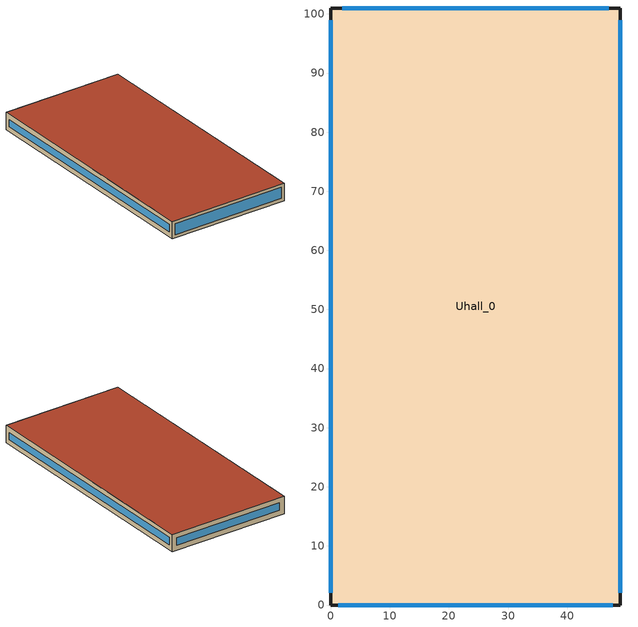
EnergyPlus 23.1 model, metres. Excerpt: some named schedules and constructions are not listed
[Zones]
Uhall_0
 floor ground (Uhall_0:f4UnderGroundSlabCF): 0,0 0,101 49,101 49,0 z0
 wall outside (90.1-2019 Nonresidential CZ 0 Exterior Wall (Mass)): 0,0 49,0 49,101 0,101 0,0 z0:7
 window (DoublePaneClr): 1.28,0 47.72,0 z1.28:5.72; 49,2.04 49,98.96 / 0,98.96 0,2.04 z2.04:4.96; 47.02,101 1.98,101 z1.98:5.02
 roof outside (90.1-2019 Nonresidential CZ 0 Exterior Roof (Mass)): 0,0 49,0 49,101 0,101 z7
[Schedule:Day:Hourly]
41e3706f-bfd9-475a-a1c9-97befab7e728: Fraction, 1, 1, 1, 1, 1, 1, 1, 1, 0, 0, 0, 0, 0, 1, 0, 0, 0, 0, 0, 0, 0, 0, 0, 0
003c1343-9910-4965-afdd-74b0b1b28fbc: Fraction, 1, 1, 1, 1, 1, 1, 1, 1, 0, 0, 0, 0, 0, 0, 0, 0, 0, 0, 0, 0, 0, 0, 0, 0
592fde84-3739-4fcd-9dbb-e82d49b38008: Fraction, 1, 1, 1, 1, 1, 1, 1, 1, 0, 0, 0, 1, 1, 1, 1, 1, 0, 0, 0, 0, 0, 0, 0, 1
c7d6d40d-0525-452e-b572-e7be6537316a: Fraction, 1, 1, 1, 1, 1, 1, 1, 1, 0, 0, 0, 0, 0, 0, 0, 0, 0, 0, 0, 0, 0, 0, 0, 1
a67115f7-0c0f-4c55-8e0f-8c1563bca754: Fraction, 1, 1, 1, 1, 1, 1, 1, 1, 0, 0, 0, 0, 1, 1, 1, 0, 0, 0, 0, 0, 0, 0, 0, 0
194f9090-8a79-4b3e-b2cb-84600edd803d: Fraction, 1, 1, 1, 1, 1, 1, 1, 1, 0, 0, 0, 0, 0, 0, 0, 0, 0, 0, 0, 0, 0, 0, 1, 1
fdb4c805-b148-45b7-8a80-2cfb62477cf0: Fraction, 1, 1, 1, 1, 1, 1, 1, 0, 0, 0, 0, 0, 1, 1, 1, 1, 0, 0, 0, 0, 0, 0, 0, 1
db07ce6c-1d0b-40f1-9724-6f7446501cfa: Fraction, 1, 1, 1, 1, 1, 1, 1, 1, 0, 0, 0, 0, 1, 1, 1, 1, 1, 0, 0, 0, 0, 0, 0, 0
2ef58c4e-7782-433d-b245-3dfc69d2d938: Fraction, 1, 1, 1, 1, 1, 1, 1, 1, 0, 0, 0, 0, 1, 1, 1, 1, 1, 0, 0, 0, 0, 0, 0, 1
8554aa95-b668-4dca-a63c-ef558b6840aa: Fraction, 1, 1, 1, 1, 1, 0, 0, 0, 0, 0, 1, 1, 1, 1, 0, 0, 0, 0, 0, 0, 0, 0, 1, 1
f2ee4175-6857-4605-9cf5-0d689a499c7e: Fraction, 1, 1, 1, 1, 1, 0, 0, 0, 0, 0, 0, 0, 0, 0, 0, 1, 1, 1, 1, 1, 1, 1, 1, 1
77121a80-c25f-4aee-a029-030d4ae72bd5: Fraction, 1, 1, 1, 1, 1, 1, 1, 0, 0, 0, 0, 0, 0, 0, 0, 0, 0, 0, 0, 0, 0, 0, 1, 1
fffc3896-25cf-44af-94cd-55cf098dfa24: Fraction, 1, 1, 1, 1, 1, 1, 1, 0, 0, 0, 0, 0, 0, 0, 0, 0, 0, 0, 0, 0, 0, 0, 0, 1
149ccc56-7a22-414c-9f75-6d599b7fdbc0: Fraction, 1, 1, 1, 1, 1, 1, 1, 1, 1, 1, 1, 0, 0, 0, 0, 0, 0, 0, 0, 0, 1, 1, 1, 1
7c6f2c83-bb2d-4e27-9aec-c8de8118fafc: Fraction, 1, 1, 1, 1, 1, 1, 0, 0, 0, 0, 0, 0, 0, 0, 0, 0, 0, 0, 0, 0, 0, 1, 1, 1
a3f53767-956a-4abc-8ccb-cce3d777838f: Fraction, 1, 1, 1, 1, 0, 0, 0, 0, 0, 0, 0, 0, 0, 0, 0, 0, 0, 0, 0, 0, 0, 1, 1, 1
b1e451ea-7f95-4729-8564-cad973b34af2: Fraction, 1, 1, 1, 1, 1, 1, 1, 1, 1, 1, 1, 1, 1, 1, 0, 0, 0, 0, 0, 0, 1, 1, 1, 1
d85c2b70-7dd5-425e-834c-41bbc1fc5abe: Fraction, 1, 1, 1, 1, 1, 1, 0, 0, 0, 0, 0, 0, 0, 0, 0, 0, 0, 0, 0, 0, 0, 0, 1, 1
32c04440-bd43-4dae-8e45-5b77bce29465: Fraction, 0, 1, 1, 1, 1, 1, 1, 1, 0, 0, 0, 0, 0, 1, 0, 0, 0, 0, 1, 1, 1, 1, 1, 1
fc0c8862-1914-459e-ac44-f57620b0de64: Fraction, 1, 1, 1, 1, 1, 1, 0, 0, 0, 0, 0, 0, 1, 1, 0, 0, 1, 1, 1, 1, 1, 1, 1, 1
1d82ed7c-05c0-4b74-ae5d-eac78ce218c4: Fraction, 1, 1, 1, 1, 1, 1, 1, 1, 0, 0, 0, 1, 1, 1, 1, 1, 1, 1, 0, 0, 0, 0, 0, 0
fe0c08fd-7af7-435e-b2c1-ca638bd41060: Fraction, 0, 0, 0, 0, 0, 1, 1, 1, 0, 0, 0, 1, 1, 1, 1, 1, 0, 0, 0, 0, 0, 0, 0, 0
7b8f0ee8-4ade-426c-8fbe-d5206c386751: Fraction, 1, 1, 1, 1, 1, 1, 1, 1, 1, 0, 0, 0, 0, 0, 0, 0, 0, 0, 1, 1, 1, 1, 1, 1
b657c9e7-afca-4ae8-a33d-938b3d86fdab: Fraction, 1, 1, 1, 1, 1, 1, 1, 1, 0, 0, 0, 1, 1, 1, 1, 0, 0, 0, 1, 1, 1, 1, 1, 1
8bb454cf-9091-48a1-8fa2-bb9467c1582d: Fraction, 1, 1, 1, 1, 1, 1, 1, 1, 0, 0, 1, 1, 1, 1, 1, 1, 1, 0, 0, 0, 0, 0, 0, 1
f11f1636-b269-4f87-aff8-27aa935bf4b3: Fraction, 1, 1, 1, 1, 1, 1, 1, 1, 0, 0, 0, 0, 1, 1, 1, 0, 0, 0, 0, 0, 0, 0, 1, 1
136ad646-8ec3-4805-849a-e9ef29558a26: Fraction, 1, 1, 1, 1, 1, 1, 1, 1, 1, 0, 0, 0, 0, 0, 0, 0, 1, 1, 1, 1, 1, 1, 1, 1
6a7f27cd-f468-4a68-8100-83bf9b7b8bf5: Fraction, 1, 1, 1, 1, 1, 1, 1, 1, 1, 0, 0, 0, 1, 1, 0, 0, 0, 0, 0, 1, 1, 1, 1, 1
f8fbcafc-a4ec-44cb-9543-f6413bac8f72: Fraction, 1, 1, 1, 1, 1, 1, 1, 1, 0, 1, 0, 0, 1, 1, 1, 1, 1, 1, 1, 1, 1, 1, 1, 1
57b254bd-a5f7-4dba-b707-0136e4121f7f: Fraction, 1, 1, 1, 1, 1, 1, 1, 1, 0, 0, 1, 0, 0, 0, 0, 0, 0, 0, 1, 1, 1, 1, 1, 1
e6d8b54d-22ea-47ef-b462-662480a5f86f: Fraction, 1, 1, 1, 1, 1, 1, 1, 1, 1, 0, 0, 0, 0, 1, 0, 0, 0, 0, 1, 1, 1, 1, 1, 1
3bb82a51-4f6c-4a6f-97fe-e665a4aa5010: Fraction, 1, 1, 1, 1, 1, 1, 1, 1, 1, 0, 0, 0, 1, 0, 0, 0, 0, 0, 0, 0, 0, 0, 0, 1
8bff091a-fcc9-41ec-8b7f-395e2fa86ead: Fraction, 1, 1, 1, 1, 1, 1, 1, 1, 1, 0, 0, 0, 1, 1, 1, 1, 0, 1, 1, 1, 1, 1, 1, 1
25042a8d-6a95-4ecf-8721-55ece700b690: Fraction, 1, 1, 1, 1, 1, 1, 1, 1, 0, 0, 1, 1, 0, 0, 0, 0, 1, 1, 1, 1, 1, 1, 1, 1
c0a39ba0-22a6-48f2-9603-f38976585fb6: Fraction, 1, 1, 1, 1, 1, 1, 1, 1, 0, 0, 0, 0, 1, 1, 1, 1, 1, 1, 1, 1, 1, 1, 1, 1
4d63b46f-a2e4-4106-9002-6263c44a7f26: Fraction, 1, 1, 1, 1, 1, 1, 1, 1, 0, 0, 0, 0, 0, 0, 0, 1, 1, 1, 1, 1, 1, 1, 1, 1
62624d2a-b093-448d-818b-a2770e4de26c: Fraction, 1, 1, 1, 1, 1, 1, 1, 1, 1, 1, 1, 1, 1, 1, 1, 0, 0, 0, 1, 1, 1, 1, 1, 1
ae34816d-fa09-40f2-aeef-f178f9d61306: Fraction, 1, 1, 1, 1, 1, 1, 1, 1, 0, 1, 1, 1, 1, 1, 1, 1, 1, 1, 1, 1, 1, 1, 1, 1
303a5f83-3299-448e-8582-a0a791d3c55a: Fraction, 1, 1, 1, 1, 1, 1, 1, 1, 1, 0, 0, 0, 0, 0, 0, 0, 1, 1, 0, 0, 0, 0, 1, 1
170add1a-4e6b-4bc4-a46f-dc19ef3f801b: Fraction, 1, 1, 1, 1, 1, 1, 1, 1, 1, 0, 0, 0, 0, 0, 0, 0, 0, 0, 0, 1, 1, 1, 1, 1
0c8cbfae-1c65-4d1d-aca7-c0e751a450cf: Fraction, 1, 1, 1, 1, 1, 1, 1, 0, 0, 0, 1, 1, 1, 1, 1, 1, 1, 0, 0, 0, 0, 0, 0, 0
7746b621-f62f-439d-ae02-4ff435249f25: Fraction, 0, 1, 1, 1, 1, 1, 1, 1, 0, 0, 1, 0, 1, 1, 1, 0, 0, 0, 0, 0, 0, 0, 0, 1
31543a46-a7a2-4402-9643-570e702bb547: Fraction, 1, 1, 1, 1, 1, 1, 1, 1, 0, 0, 0, 1, 1, 1, 0, 0, 0, 1, 1, 1, 1, 1, 1, 1
aaf1e1fa-7e53-470f-801d-3128046d0bec: Fraction, 1, 1, 1, 1, 1, 1, 1, 1, 1, 0, 0, 0, 0, 0, 0, 0, 0, 0, 0, 0, 0, 1, 1, 1
be8e28cc-f7c6-43ef-8a21-5cf6166ca115: Fraction, 1, 1, 1, 1, 1, 1, 1, 1, 0, 0, 1, 1, 1, 1, 1, 1, 1, 1, 0, 0, 0, 0, 1, 1
b73ce967-46ce-4edc-85e8-febf9f99aa86: Fraction, 1, 1, 1, 1, 1, 1, 1, 1, 0, 0, 1, 0, 0, 0, 1, 1, 1, 1, 1, 1, 1, 1, 1, 1
b610989e-2758-475f-9f85-ccb0c86ddb02: Fraction, 1, 1, 1, 1, 1, 1, 1, 1, 0, 0, 0, 0, 0, 0, 0, 0, 0, 1, 1, 1, 1, 1, 1, 1
82d0f90d-c65d-44a7-9e74-8d477d8cee77: Fraction, 1, 1, 1, 1, 1, 1, 1, 1, 0, 0, 0, 1, 1, 0, 0, 0, 0, 0, 0, 0, 1, 1, 1, 1
89a3181f-b557-4ab6-a07d-6371fc984d98: Fraction, 1, 1, 1, 1, 1, 1, 1, 1, 0, 0, 1, 1, 1, 1, 0, 0, 1, 0, 0, 0, 0, 1, 1, 1
38f146cc-59da-4eaa-81e2-e8e668f91803: Fraction, 1, 1, 1, 1, 1, 1, 1, 1, 1, 0, 1, 1, 1, 1, 1, 1, 1, 0, 0, 0, 0, 0, 1, 1
5b1c1975-4151-48e6-9ac6-8ba9c77f3377: Fraction, 1, 1, 1, 1, 1, 1, 1, 1, 0, 0, 1, 1, 1, 0, 1, 1, 0, 0, 1, 1, 1, 1, 1, 1
0c48338b-0f44-49a6-a413-403ef1229694: Fraction, 1, 1, 1, 1, 1, 1, 1, 1, 1, 0, 0, 0, 0, 1, 0, 0, 0, 0, 0, 0, 0, 1, 1, 1
b21f65cc-6db9-41ce-b9b3-661f24a5cef7: Fraction, 1, 1, 1, 1, 1, 1, 1, 1, 0, 0, 0, 1, 1, 1, 1, 0, 0, 0, 0, 0, 0, 0, 0, 0
d622cf19-3c4d-4d92-be32-7cfa2f02850c: Fraction, 0, 1, 1, 1, 1, 1, 1, 0, 0, 0, 1, 1, 1, 1, 0, 0, 0, 0, 0, 0, 1, 1, 1, 0
a71769e2-206c-44b1-9f6b-b75f0fdc65b7: Fraction, 0, 0, 0, 0, 0, 0, 0, 0, 0, 0, 0, 1, 1, 0, 0, 1, 0, 0, 0, 0, 0, 0, 0, 0
8b11b80b-1080-4a83-b137-275c54478cba: Fraction, 0, 0, 0, 0, 0, 0, 0, 0, 0, 0, 0, 1, 1, 1, 1, 0, 0, 0, 0, 0, 0, 0, 0, 0
56469a80-e013-4a92-9f71-e630c50a624b: Fraction, 0, 0, 0, 0, 0, 0, 0, 0, 0, 0, 0, 1, 0, 0, 0, 0, 0, 0, 0, 0, 0, 0, 0, 0
c13edd3c-6abc-4d13-99b2-f0cd3f8531af: Fraction, 0, 0, 0, 0, 1, 0, 0, 0, 0, 0, 0, 1, 1, 1, 0, 0, 0, 0, 0, 0, 0, 0, 0, 0
fe588b7b-e3bb-4130-86a5-2bafded251f4: Fraction, 0, 0, 0, 0, 1, 0, 0, 0, 0, 0, 0, 1, 1, 1, 0, 1, 1, 1, 0, 0, 1, 1, 1, 1
48f8865f-526d-44bb-9988-9b8ac543002f: Fraction, 1, 1, 1, 1, 1, 1, 1, 1, 1, 1, 1, 1, 1, 1, 1, 1, 1, 1, 1, 1, 1, 1, 1, 1
9543784f-d80a-40e1-b67c-fa366f8e773e: Fraction, 1, 1, 1, 0, 1, 1, 1, 1, 0, 1, 1, 1, 1, 1, 1, 1, 1, 1, 1, 1, 1, 1, 1, 1
8189c87b-fb73-492f-ba1e-3e619645b730: Fraction, 1, 1, 1, 1, 1, 1, 1, 1, 1, 0, 0, 0, 1, 1, 0, 0, 1, 1, 1, 1, 1, 1, 1, 1
b96a0f96-60c8-4087-b917-cecf00efb78f: Fraction, 1, 1, 1, 1, 1, 1, 1, 1, 1, 0, 0, 1, 1, 0, 1, 0, 1, 1, 0, 1, 0, 0, 1, 0
4250ed1e-f6c4-492f-9a93-31eaa60eeaf2: Fraction, 0, 1, 1, 1, 1, 1, 1, 1, 1, 1, 1, 1, 1, 0, 0, 0, 0, 0, 0, 0, 1, 1, 1, 1
e512527d-2b8d-4b7c-a07a-5fc6b4983035: Fraction, 1, 1, 1, 1, 1, 1, 1, 1, 1, 1, 1, 1, 0, 0, 0, 0, 0, 0, 0, 1, 1, 1, 1, 1
0812a75d-8cc2-4e2e-a2a1-db448d9b0435: Fraction, 1, 1, 1, 1, 1, 1, 1, 1, 1, 1, 1, 1, 1, 1, 0, 1, 1, 1, 0, 1, 1, 1, 1, 1
adbb301d-1f44-4516-ac46-d7cf895459b6: Fraction, 1, 1, 1, 1, 1, 1, 1, 1, 1, 0, 0, 0, 0, 0, 0, 0, 0, 0, 0, 0, 1, 1, 1, 1
9c8e3532-d700-49d4-9ff1-133c041be157: Fraction, 1, 1, 1, 1, 1, 1, 1, 1, 0, 0, 0, 0, 1, 1, 1, 1, 0, 0, 0, 0, 0, 0, 1, 0
6d1f6ef8-28d9-4efa-836f-79dbe2c9a36d: Fraction, 1, 1, 1, 1, 1, 1, 1, 1, 1, 1, 0, 1, 1, 1, 1, 0, 0, 0, 0, 0, 1, 1, 1, 0
96fcb3aa-37ba-4f07-9de2-6795088a92d4: Fraction, 1, 1, 1, 1, 1, 1, 1, 1, 1, 0, 0, 0, 0, 1, 1, 1, 1, 1, 1, 1, 1, 1, 1, 1
7904f1b2-d521-44ed-bbdf-6285749ec256: Fraction, 1, 1, 1, 1, 1, 1, 1, 1, 1, 1, 0, 0, 0, 0, 0, 0, 0, 1, 0, 1, 1, 1, 1, 1
97285481-3ed5-409f-8473-52abdef88083: Fraction, 1, 1, 1, 1, 1, 1, 1, 1, 0, 0, 0, 0, 0, 0, 0, 0, 0, 0, 0, 1, 1, 1, 1, 1
2258e41e-dced-4f4e-8afe-0ba8e83b7f2a: Fraction, 1, 1, 1, 1, 1, 1, 1, 1, 0, 0, 0, 0, 1, 0, 1, 0, 1, 1, 1, 1, 0, 1, 1, 1
9af88808-9c1e-49e8-9cd4-60bb524454be: Fraction, 1, 1, 1, 1, 1, 1, 1, 1, 0, 0, 0, 0, 1, 0, 0, 0, 0, 0, 0, 0, 0, 1, 1, 1
b6af22a2-ebc6-49fc-93c6-3f74d9213b32: Fraction, 1, 1, 1, 1, 1, 1, 1, 1, 0, 0, 0, 1, 0, 1, 1, 0, 0, 0, 0, 0, 0, 0, 0, 1
853783de-594a-4ca5-839f-67888f320912: Fraction, 1, 1, 0, 0, 1, 1, 0, 1, 0, 0, 0, 0, 1, 0, 0, 0, 0, 0, 0, 0, 0, 0, 0, 0
86c57143-ffed-4de5-b267-bbec8844d14e: Fraction, 0, 0, 1, 0, 0, 0, 1, 0, 0, 0, 0, 0, 0, 1, 1, 0, 0, 0, 0, 0, 0, 0, 0, 0
8db33876-b01f-445c-bbda-69fa527fc7fc: Fraction, 0, 0, 0, 0, 0, 0, 0, 0, 0, 0, 0, 1, 1, 1, 1, 1, 0, 0, 0, 0, 0, 0, 1, 0
99cdd683-29cf-42e6-a1ab-6bc93bd9379a: Fraction, 1, 1, 0, 0, 1, 0, 0, 1, 0, 0, 0, 1, 1, 1, 1, 0, 0, 0, 0, 0, 0, 0, 0, 0
f853c6d1-c679-45db-a18b-ef365238a26a: Fraction, 0, 1, 0, 1, 1, 1, 1, 1, 0, 0, 0, 1, 1, 1, 1, 1, 0, 0, 0, 0, 0, 0, 0, 0
e4086513-5e96-4223-bd2c-a2ea429b8da7: Fraction, 0, 1, 1, 1, 1, 1, 1, 1, 0, 0, 0, 0, 1, 1, 1, 1, 0, 0, 0, 0, 0, 0, 0, 0
b149aa5f-44e4-4c6e-bea9-ae0ec9cfe6cc: Fraction, 0, 0, 0, 1, 1, 0, 0, 1, 0, 0, 0, 1, 1, 1, 1, 1, 0, 0, 0, 0, 0, 0, 0, 0
fd4a921d-8031-40be-b9cd-2fede9e5bcd7: Fraction, 0, 1, 1, 1, 1, 0, 0, 1, 0, 0, 0, 0, 0, 0, 0, 0, 0, 0, 0, 0, 0, 0, 1, 1
[Schedule:Week:Daily]
HeatAvail_Uhall_0_43; CoolAvail_Uhall_0_43: f11f1636-b269-4f87-aff8-27aa935bf4b3, 136ad646-8ec3-4805-849a-e9ef29558a26, 6a7f27cd-f468-4a68-8100-83bf9b7b8bf5, f8fbcafc-a4ec-44cb-9543-f6413bac8f72, 57b254bd-a5f7-4dba-b707-0136e4121f7f, e6d8b54d-22ea-47ef-b462-662480a5f86f, 3bb82a51-4f6c-4a6f-97fe-e665a4aa5010, f11f1636-b269-4f87-aff8-27aa935bf4b3, f11f1636-b269-4f87-aff8-27aa935bf4b3, f11f1636-b269-4f87-aff8-27aa935bf4b3, f11f1636-b269-4f87-aff8-27aa935bf4b3, f11f1636-b269-4f87-aff8-27aa935bf4b3
HeatAvail_Uhall_0_44; CoolAvail_Uhall_0_44: 8bff091a-fcc9-41ec-8b7f-395e2fa86ead, 25042a8d-6a95-4ecf-8721-55ece700b690, c0a39ba0-22a6-48f2-9603-f38976585fb6, 4d63b46f-a2e4-4106-9002-6263c44a7f26, 62624d2a-b093-448d-818b-a2770e4de26c, ae34816d-fa09-40f2-aeef-f178f9d61306, 303a5f83-3299-448e-8582-a0a791d3c55a, 8bff091a-fcc9-41ec-8b7f-395e2fa86ead, 8bff091a-fcc9-41ec-8b7f-395e2fa86ead, 8bff091a-fcc9-41ec-8b7f-395e2fa86ead, 8bff091a-fcc9-41ec-8b7f-395e2fa86ead, 8bff091a-fcc9-41ec-8b7f-395e2fa86ead
HeatAvail_Uhall_0_45; CoolAvail_Uhall_0_45: 170add1a-4e6b-4bc4-a46f-dc19ef3f801b, 1d82ed7c-05c0-4b74-ae5d-eac78ce218c4, 0c8cbfae-1c65-4d1d-aca7-c0e751a450cf, 7746b621-f62f-439d-ae02-4ff435249f25, 7b8f0ee8-4ade-426c-8fbe-d5206c386751, 31543a46-a7a2-4402-9643-570e702bb547, 170add1a-4e6b-4bc4-a46f-dc19ef3f801b, 170add1a-4e6b-4bc4-a46f-dc19ef3f801b, 170add1a-4e6b-4bc4-a46f-dc19ef3f801b, 170add1a-4e6b-4bc4-a46f-dc19ef3f801b, 170add1a-4e6b-4bc4-a46f-dc19ef3f801b, 170add1a-4e6b-4bc4-a46f-dc19ef3f801b
HeatAvail_Uhall_0_46; CoolAvail_Uhall_0_46: aaf1e1fa-7e53-470f-801d-3128046d0bec, 8bb454cf-9091-48a1-8fa2-bb9467c1582d, be8e28cc-f7c6-43ef-8a21-5cf6166ca115, b73ce967-46ce-4edc-85e8-febf9f99aa86, b610989e-2758-475f-9f85-ccb0c86ddb02, 82d0f90d-c65d-44a7-9e74-8d477d8cee77, 89a3181f-b557-4ab6-a07d-6371fc984d98, aaf1e1fa-7e53-470f-801d-3128046d0bec, aaf1e1fa-7e53-470f-801d-3128046d0bec, aaf1e1fa-7e53-470f-801d-3128046d0bec, aaf1e1fa-7e53-470f-801d-3128046d0bec, aaf1e1fa-7e53-470f-801d-3128046d0bec
HeatAvail_Uhall_0_47; CoolAvail_Uhall_0_47: 38f146cc-59da-4eaa-81e2-e8e668f91803, 5b1c1975-4151-48e6-9ac6-8ba9c77f3377, 0c48338b-0f44-49a6-a413-403ef1229694, b21f65cc-6db9-41ce-b9b3-661f24a5cef7, d622cf19-3c4d-4d92-be32-7cfa2f02850c, a71769e2-206c-44b1-9f6b-b75f0fdc65b7, 8b11b80b-1080-4a83-b137-275c54478cba, 38f146cc-59da-4eaa-81e2-e8e668f91803, 38f146cc-59da-4eaa-81e2-e8e668f91803, 38f146cc-59da-4eaa-81e2-e8e668f91803, 38f146cc-59da-4eaa-81e2-e8e668f91803, 38f146cc-59da-4eaa-81e2-e8e668f91803
HeatAvail_Uhall_0_48; CoolAvail_Uhall_0_48: 56469a80-e013-4a92-9f71-e630c50a624b, c13edd3c-6abc-4d13-99b2-f0cd3f8531af, fe588b7b-e3bb-4130-86a5-2bafded251f4, 48f8865f-526d-44bb-9988-9b8ac543002f, 9543784f-d80a-40e1-b67c-fa366f8e773e, 8189c87b-fb73-492f-ba1e-3e619645b730, b96a0f96-60c8-4087-b917-cecf00efb78f, 56469a80-e013-4a92-9f71-e630c50a624b, 56469a80-e013-4a92-9f71-e630c50a624b, 56469a80-e013-4a92-9f71-e630c50a624b, 56469a80-e013-4a92-9f71-e630c50a624b, 56469a80-e013-4a92-9f71-e630c50a624b
HeatAvail_Uhall_0_49; CoolAvail_Uhall_0_49: 4250ed1e-f6c4-492f-9a93-31eaa60eeaf2, e512527d-2b8d-4b7c-a07a-5fc6b4983035, 0812a75d-8cc2-4e2e-a2a1-db448d9b0435, adbb301d-1f44-4516-ac46-d7cf895459b6, 9c8e3532-d700-49d4-9ff1-133c041be157, 6d1f6ef8-28d9-4efa-836f-79dbe2c9a36d, 96fcb3aa-37ba-4f07-9de2-6795088a92d4, 4250ed1e-f6c4-492f-9a93-31eaa60eeaf2, 4250ed1e-f6c4-492f-9a93-31eaa60eeaf2, 4250ed1e-f6c4-492f-9a93-31eaa60eeaf2, 4250ed1e-f6c4-492f-9a93-31eaa60eeaf2, 4250ed1e-f6c4-492f-9a93-31eaa60eeaf2
HeatAvail_Uhall_0_50; CoolAvail_Uhall_0_50: 7904f1b2-d521-44ed-bbdf-6285749ec256, b657c9e7-afca-4ae8-a33d-938b3d86fdab, 97285481-3ed5-409f-8473-52abdef88083, 2258e41e-dced-4f4e-8afe-0ba8e83b7f2a, 9af88808-9c1e-49e8-9cd4-60bb524454be, b6af22a2-ebc6-49fc-93c6-3f74d9213b32, 853783de-594a-4ca5-839f-67888f320912, 7904f1b2-d521-44ed-bbdf-6285749ec256, 7904f1b2-d521-44ed-bbdf-6285749ec256, 7904f1b2-d521-44ed-bbdf-6285749ec256, 7904f1b2-d521-44ed-bbdf-6285749ec256, 7904f1b2-d521-44ed-bbdf-6285749ec256
HeatAvail_Uhall_0_51; CoolAvail_Uhall_0_51: 86c57143-ffed-4de5-b267-bbec8844d14e, 8db33876-b01f-445c-bbda-69fa527fc7fc, 99cdd683-29cf-42e6-a1ab-6bc93bd9379a, f853c6d1-c679-45db-a18b-ef365238a26a, e4086513-5e96-4223-bd2c-a2ea429b8da7, b149aa5f-44e4-4c6e-bea9-ae0ec9cfe6cc, fe0c08fd-7af7-435e-b2c1-ca638bd41060, 86c57143-ffed-4de5-b267-bbec8844d14e, 86c57143-ffed-4de5-b267-bbec8844d14e, 86c57143-ffed-4de5-b267-bbec8844d14e, 86c57143-ffed-4de5-b267-bbec8844d14e, 86c57143-ffed-4de5-b267-bbec8844d14e
HeatAvail_Uhall_0_52; CoolAvail_Uhall_0_52: fd4a921d-8031-40be-b9cd-2fede9e5bcd7, fd4a921d-8031-40be-b9cd-2fede9e5bcd7, fd4a921d-8031-40be-b9cd-2fede9e5bcd7, fd4a921d-8031-40be-b9cd-2fede9e5bcd7, fd4a921d-8031-40be-b9cd-2fede9e5bcd7, fd4a921d-8031-40be-b9cd-2fede9e5bcd7, fd4a921d-8031-40be-b9cd-2fede9e5bcd7, fd4a921d-8031-40be-b9cd-2fede9e5bcd7, fd4a921d-8031-40be-b9cd-2fede9e5bcd7, fd4a921d-8031-40be-b9cd-2fede9e5bcd7, fd4a921d-8031-40be-b9cd-2fede9e5bcd7, fd4a921d-8031-40be-b9cd-2fede9e5bcd7
CoolAvail_Uhall_0_0: 41e3706f-bfd9-475a-a1c9-97befab7e728, 003c1343-9910-4965-afdd-74b0b1b28fbc, 592fde84-3739-4fcd-9dbb-e82d49b38008, c7d6d40d-0525-452e-b572-e7be6537316a, a67115f7-0c0f-4c55-8e0f-8c1563bca754, 194f9090-8a79-4b3e-b2cb-84600edd803d, fdb4c805-b148-45b7-8a80-2cfb62477cf0, 41e3706f-bfd9-475a-a1c9-97befab7e728, 41e3706f-bfd9-475a-a1c9-97befab7e728, 41e3706f-bfd9-475a-a1c9-97befab7e728, 41e3706f-bfd9-475a-a1c9-97befab7e728, 41e3706f-bfd9-475a-a1c9-97befab7e728
CoolAvail_Uhall_0_1: db07ce6c-1d0b-40f1-9724-6f7446501cfa, 2ef58c4e-7782-433d-b245-3dfc69d2d938, 8554aa95-b668-4dca-a63c-ef558b6840aa, f2ee4175-6857-4605-9cf5-0d689a499c7e, 77121a80-c25f-4aee-a029-030d4ae72bd5, fffc3896-25cf-44af-94cd-55cf098dfa24, 149ccc56-7a22-414c-9f75-6d599b7fdbc0, db07ce6c-1d0b-40f1-9724-6f7446501cfa, db07ce6c-1d0b-40f1-9724-6f7446501cfa, db07ce6c-1d0b-40f1-9724-6f7446501cfa, db07ce6c-1d0b-40f1-9724-6f7446501cfa, db07ce6c-1d0b-40f1-9724-6f7446501cfa
CoolAvail_Uhall_0_2: 7c6f2c83-bb2d-4e27-9aec-c8de8118fafc, a3f53767-956a-4abc-8ccb-cce3d777838f, 77121a80-c25f-4aee-a029-030d4ae72bd5, b1e451ea-7f95-4729-8564-cad973b34af2, 003c1343-9910-4965-afdd-74b0b1b28fbc, d85c2b70-7dd5-425e-834c-41bbc1fc5abe, 32c04440-bd43-4dae-8e45-5b77bce29465, 7c6f2c83-bb2d-4e27-9aec-c8de8118fafc, 7c6f2c83-bb2d-4e27-9aec-c8de8118fafc, 7c6f2c83-bb2d-4e27-9aec-c8de8118fafc, 7c6f2c83-bb2d-4e27-9aec-c8de8118fafc, 7c6f2c83-bb2d-4e27-9aec-c8de8118fafc
CoolAvail_Uhall_0_3: fc0c8862-1914-459e-ac44-f57620b0de64, 43b29f55-281e-49cd-b712-60673e09300b, bc2b132b-3301-4997-a409-8251784d9710, a3b6eae0-cd16-4146-a72c-33d93536b6d5, a297b178-5400-48e8-8c2b-5383d49696c1, 41e3706f-bfd9-475a-a1c9-97befab7e728, 0bd720d0-16f9-43d1-8c99-a7f570c083cc, fc0c8862-1914-459e-ac44-f57620b0de64, fc0c8862-1914-459e-ac44-f57620b0de64, fc0c8862-1914-459e-ac44-f57620b0de64, fc0c8862-1914-459e-ac44-f57620b0de64, fc0c8862-1914-459e-ac44-f57620b0de64
CoolAvail_Uhall_0_4: 34931478-d65c-4a1a-80c3-ffcafce02f3b, 0be8be69-e262-4302-bc3f-879d800dc5b3, 393e0f77-cf9c-4917-a52e-2c18a27275d3, ec5d5c53-5788-4abc-8180-0154a594163a, 1c7e563f-1008-46b0-a08b-5b2059d839fd, 25d9ae31-c511-4500-9310-47b36bc8755f, 0be8be69-e262-4302-bc3f-879d800dc5b3, 34931478-d65c-4a1a-80c3-ffcafce02f3b, 34931478-d65c-4a1a-80c3-ffcafce02f3b, 34931478-d65c-4a1a-80c3-ffcafce02f3b, 34931478-d65c-4a1a-80c3-ffcafce02f3b, 34931478-d65c-4a1a-80c3-ffcafce02f3b
CoolAvail_Uhall_0_5: 328c9e66-c026-4f7c-941e-35b09cce5eaf, 0bcc7613-16c7-4f50-b4d0-f3000df73108, 95e1dacb-4847-45bb-8ff6-329f5872c8ae, a368cf70-1db9-4d2f-addf-36a33630691f, cfd69087-4443-4d2d-83c7-c51484c2fd0f, eaea7ef1-044b-4db2-9232-ebc82cdee0b3, e92e06b3-11b9-4b8d-8aab-264918818f6d, 328c9e66-c026-4f7c-941e-35b09cce5eaf, 328c9e66-c026-4f7c-941e-35b09cce5eaf, 328c9e66-c026-4f7c-941e-35b09cce5eaf, 328c9e66-c026-4f7c-941e-35b09cce5eaf, 328c9e66-c026-4f7c-941e-35b09cce5eaf
CoolAvail_Uhall_0_6: 9028a64a-fa1d-4ac5-ba6b-f5c559afd600, e5ca6391-3192-4c0e-8131-34b922f7b05b, 8a7d1130-7860-4e5d-9136-6d20c174eaa8, 10834950-445a-4d6c-86dc-96d8ef2e6718, 0af50177-0b11-49a9-aba1-fc396bc8b445, cb927db4-a6bb-4d7f-b4ff-91dc8e4b721c, 43a85af4-5db7-43c8-b0b0-0cfb932f600b, 9028a64a-fa1d-4ac5-ba6b-f5c559afd600, 9028a64a-fa1d-4ac5-ba6b-f5c559afd600, 9028a64a-fa1d-4ac5-ba6b-f5c559afd600, 9028a64a-fa1d-4ac5-ba6b-f5c559afd600, 9028a64a-fa1d-4ac5-ba6b-f5c559afd600
CoolAvail_Uhall_0_7: bea93d85-fc23-433c-a16f-b5a2a5c822be, db693b62-aad0-4b69-a419-fa5af28b9cf3, a7c11301-8e18-412d-a485-a5004bdc39de, d241b76a-ac68-4807-ab79-8a768b6f61a7, 5369e767-0d8e-4b32-8cd4-c346fa9b5939, f7156fc8-91b6-48a4-9085-4e32a69e2b1a, 35fda236-6921-48e6-9830-098c5263a011, bea93d85-fc23-433c-a16f-b5a2a5c822be, bea93d85-fc23-433c-a16f-b5a2a5c822be, bea93d85-fc23-433c-a16f-b5a2a5c822be, bea93d85-fc23-433c-a16f-b5a2a5c822be, bea93d85-fc23-433c-a16f-b5a2a5c822be
CoolAvail_Uhall_0_8: fd62cacc-abe7-44f2-8770-210d11e35613, 7ee65adc-2d17-47fb-89dd-ade89af1af84, c0654989-8f39-4b18-864e-eb22d4a3342d, 23d9486e-cd81-49e8-b8ac-7b3449a86746, 5f4d8d22-0120-4d1b-a6b7-a035c5265ab1, 674b06d3-b604-48ea-86a4-add5b25dbf48, 1d82ed7c-05c0-4b74-ae5d-eac78ce218c4, fd62cacc-abe7-44f2-8770-210d11e35613, fd62cacc-abe7-44f2-8770-210d11e35613, fd62cacc-abe7-44f2-8770-210d11e35613, fd62cacc-abe7-44f2-8770-210d11e35613, fd62cacc-abe7-44f2-8770-210d11e35613
CoolAvail_Uhall_0_9: 0e1ef495-01ff-4a26-b207-13c7c6a3d751, 0a4c2ba7-d084-4828-9f66-3e72c7ca00d1, 1d82ed7c-05c0-4b74-ae5d-eac78ce218c4, 165a3cea-29f3-4c38-8ee1-088ed4f1a1f9, bca71fbe-a804-43d9-82c7-7b29d92ffc62, 8779e041-43cc-4635-9be7-dc18ccee0d4f, e2581a7b-43c2-4a59-aa58-16e064d3d041, 0e1ef495-01ff-4a26-b207-13c7c6a3d751, 0e1ef495-01ff-4a26-b207-13c7c6a3d751, 0e1ef495-01ff-4a26-b207-13c7c6a3d751, 0e1ef495-01ff-4a26-b207-13c7c6a3d751, 0e1ef495-01ff-4a26-b207-13c7c6a3d751
CoolAvail_Uhall_0_10: 6c68c950-6354-4773-92b4-119c0da3ab9c, 1d82ed7c-05c0-4b74-ae5d-eac78ce218c4, d043911a-a4e4-4a07-b4eb-d4b02cd2e68c, 0054b859-2743-4922-be13-5121baa5f1fc, d57da6fb-427e-400c-902e-f2079f1c96f6, 24eab098-ccec-4794-8b70-b730c65f53b9, e458a064-98d4-4dda-8a7b-4235616c96f6, 6c68c950-6354-4773-92b4-119c0da3ab9c, 6c68c950-6354-4773-92b4-119c0da3ab9c, 6c68c950-6354-4773-92b4-119c0da3ab9c, 6c68c950-6354-4773-92b4-119c0da3ab9c, 6c68c950-6354-4773-92b4-119c0da3ab9c
CoolAvail_Uhall_0_11: 1d82ed7c-05c0-4b74-ae5d-eac78ce218c4, 1dd2a086-aa54-43d9-8216-67f41470d57f, 7db43608-da88-4c74-9608-fe96a58b802d, d081e0ff-e50c-4c41-94dc-eb66605a89d4, 41d41c44-63b3-4d16-ae11-5af6e43e17b0, c43bcfc8-d056-4e56-be7d-fce85ea835ef, 9505b86a-ae0c-4c3f-bbab-e2abc7e9cd5e, 1d82ed7c-05c0-4b74-ae5d-eac78ce218c4, 1d82ed7c-05c0-4b74-ae5d-eac78ce218c4, 1d82ed7c-05c0-4b74-ae5d-eac78ce218c4, 1d82ed7c-05c0-4b74-ae5d-eac78ce218c4, 1d82ed7c-05c0-4b74-ae5d-eac78ce218c4
CoolAvail_Uhall_0_12: 07f88278-11cf-423e-9762-aa66966af8c8, 736c379e-de2b-405b-ab38-5d560375cccc, 15e9c3dd-f94b-46ad-94c2-7e84793e8880, f8150d4e-54ab-47d6-8b5e-4338ca9fef7d, cc2d64af-ed4f-4791-9c5b-00e883829291, 455044cb-f37e-440c-9569-b0253388d59d, 8dde9b7d-4ffc-4661-b186-eec473e4b3fb, 07f88278-11cf-423e-9762-aa66966af8c8, 07f88278-11cf-423e-9762-aa66966af8c8, 07f88278-11cf-423e-9762-aa66966af8c8, 07f88278-11cf-423e-9762-aa66966af8c8, 07f88278-11cf-423e-9762-aa66966af8c8
CoolAvail_Uhall_0_13: c08be0c4-fcfa-406c-abdd-96a7b03b8551, cb14452f-51dd-48e2-99e8-3dfb1e8afad8, 505a70fc-b842-411e-897e-ccfe53d96d7b, 4674d4ad-ae5e-4b79-a76a-2395b75afc9a, 4f1f9660-3ca3-4c6a-a42a-adf5a542d551, 0a821289-0550-470a-96e4-e78c7fa47668, 9efa68b0-563c-4c22-8c0a-f95819fc4dfa, c08be0c4-fcfa-406c-abdd-96a7b03b8551, c08be0c4-fcfa-406c-abdd-96a7b03b8551, c08be0c4-fcfa-406c-abdd-96a7b03b8551, c08be0c4-fcfa-406c-abdd-96a7b03b8551, c08be0c4-fcfa-406c-abdd-96a7b03b8551
CoolAvail_Uhall_0_14: f9308e66-c808-4c21-b694-b1e3117985f1, e362bb62-e392-4f98-89a4-c7616ee0da78, bdf4e634-f655-46b8-bb46-530eedc0b97c, 6a83668f-6a61-4c04-9981-e358ef47ac49, 3ba98dbe-32cd-4081-9a77-954be1298001, 3d6d7624-3e5b-4558-a5ed-ea13f6046ad1, 61d646ef-99a8-40fd-8593-29998eb71547, f9308e66-c808-4c21-b694-b1e3117985f1, f9308e66-c808-4c21-b694-b1e3117985f1, f9308e66-c808-4c21-b694-b1e3117985f1, f9308e66-c808-4c21-b694-b1e3117985f1, f9308e66-c808-4c21-b694-b1e3117985f1
CoolAvail_Uhall_0_15: ed082062-79aa-4376-9da4-cbc792f80ecc, feebe028-c72b-4222-9db5-db50b9d0df7c, 68b4197a-0a3c-45c0-aedb-0df11bae7eae, 43ce78f5-0925-4cd2-8616-c9d19e1a19c7, 5755456c-06a8-49fc-972e-33671b8ae1b7, 5200658d-c955-470e-95e0-ef04002790a9, 498a6981-8755-461b-a987-a16443a03934, ed082062-79aa-4376-9da4-cbc792f80ecc, ed082062-79aa-4376-9da4-cbc792f80ecc, ed082062-79aa-4376-9da4-cbc792f80ecc, ed082062-79aa-4376-9da4-cbc792f80ecc, ed082062-79aa-4376-9da4-cbc792f80ecc
CoolAvail_Uhall_0_16: 454ad031-8e21-49a2-a97a-4076dc712759, db00bee3-6bf5-4e51-860b-7654a3651c02, a13aa85a-000d-465c-a9a8-7c2b2f731fb1, b3e65846-52eb-4956-9420-03c2995b8da9, 20378aa8-d61a-4f74-91d5-683cd33f14d5, fad559f8-ab1f-4fb4-ae5d-f9fc2a055e9e, 4a4370d5-d342-4cee-ac74-5d9edba1a746, 454ad031-8e21-49a2-a97a-4076dc712759, 454ad031-8e21-49a2-a97a-4076dc712759, 454ad031-8e21-49a2-a97a-4076dc712759, 454ad031-8e21-49a2-a97a-4076dc712759, 454ad031-8e21-49a2-a97a-4076dc712759
CoolAvail_Uhall_0_17: 6592fa1c-f5c6-49ea-82db-1ad3efec4262, 3475fa83-0e1f-4ab1-b220-799a4c7799d6, 4020d7ec-4854-4dc2-acbd-a5153dbbd921, e589f685-a84e-4818-aee8-363d6345deae, 1c53175b-d2d7-4a58-ab36-0fb8bf22b624, b7f6722b-7e15-44fc-a5b6-c7948cf2828b, cdbf392b-ad92-429b-8fa1-e90a48041854, 6592fa1c-f5c6-49ea-82db-1ad3efec4262, 6592fa1c-f5c6-49ea-82db-1ad3efec4262, 6592fa1c-f5c6-49ea-82db-1ad3efec4262, 6592fa1c-f5c6-49ea-82db-1ad3efec4262, 6592fa1c-f5c6-49ea-82db-1ad3efec4262
CoolAvail_Uhall_0_18: aa9000a8-7474-43d7-afaa-83856b8bd1f2, 4ec5bce3-6218-4115-b27d-d4e593f8f2d8, 492b02ff-45e8-4ae6-bd06-09335d1ef1e6, aa9000a8-7474-43d7-afaa-83856b8bd1f2, b22414ec-ceea-47c7-9d2f-369ee415b721, a24abd1d-2bfc-4427-b543-e2912398e3db, 3c386093-14a7-4751-8f54-93ff7cfd9247, aa9000a8-7474-43d7-afaa-83856b8bd1f2, aa9000a8-7474-43d7-afaa-83856b8bd1f2, aa9000a8-7474-43d7-afaa-83856b8bd1f2, aa9000a8-7474-43d7-afaa-83856b8bd1f2, aa9000a8-7474-43d7-afaa-83856b8bd1f2
CoolAvail_Uhall_0_19: 47df9d88-b14f-43eb-9254-53089a199fba, e568a799-18e5-40c9-9397-6138e3e6018b, a512e456-9579-4a72-9781-54939057d925, ee3fc8ae-8142-4afc-9e43-1875c9e7ea1e, e48a7c3a-0cbb-48f7-875c-b42f9bf48bb6, 0fb08f27-7588-4a44-9de1-21b786adba81, f1e54837-410d-46ad-9285-927ae60d0b4c, 47df9d88-b14f-43eb-9254-53089a199fba, 47df9d88-b14f-43eb-9254-53089a199fba, 47df9d88-b14f-43eb-9254-53089a199fba, 47df9d88-b14f-43eb-9254-53089a199fba, 47df9d88-b14f-43eb-9254-53089a199fba
CoolAvail_Uhall_0_20: 257b40ab-5645-4009-97af-efade599dc77, 5e2766cb-6e55-4f57-8b2d-2d50a1cd2cf9, 47df9d88-b14f-43eb-9254-53089a199fba, d7e7454e-0c62-4fb5-abbb-e8e4b7720e89, de3e5bea-eef4-4964-afd3-3b062cac8df1, 50dfb5bd-6346-4189-aae5-ad157768b46a, 5db1a842-f249-474b-81c4-4e124656ecfc, 257b40ab-5645-4009-97af-efade599dc77, 257b40ab-5645-4009-97af-efade599dc77, 257b40ab-5645-4009-97af-efade599dc77, 257b40ab-5645-4009-97af-efade599dc77, 257b40ab-5645-4009-97af-efade599dc77
CoolAvail_Uhall_0_21: bb4a2ede-820a-4d7e-8bc0-263da99094e4, 0bcc7613-16c7-4f50-b4d0-f3000df73108, c41f3eef-3b00-4110-8635-a8c3acc68c17, 86f06402-88b3-4b63-9d25-9e76e8101479, ff2f4963-8b69-46bb-a096-fda8fec9c632, 0eb42a9c-9f69-437c-8e44-a644f9d0f833, cc054fa4-927c-48b5-b4d1-0b32a42e0e8f, bb4a2ede-820a-4d7e-8bc0-263da99094e4, bb4a2ede-820a-4d7e-8bc0-263da99094e4, bb4a2ede-820a-4d7e-8bc0-263da99094e4, bb4a2ede-820a-4d7e-8bc0-263da99094e4, bb4a2ede-820a-4d7e-8bc0-263da99094e4
CoolAvail_Uhall_0_22: 4fa9f995-de47-4123-a1da-32c2a08db216, 887c1822-9f3f-442f-8bea-9f947e944539, 0ca156a9-b41b-49d3-a22c-2b8f75c5e3b2, cdd0423b-c66a-42fd-802f-416a4eafe290, 66b6a9bc-8655-4daf-ba28-a4bfb877e586, 4d12dda1-ec74-40b6-84e2-90b7e16cccc9, 33bcaca4-d62e-4873-9205-4194c9205e9a, 4fa9f995-de47-4123-a1da-32c2a08db216, 4fa9f995-de47-4123-a1da-32c2a08db216, 4fa9f995-de47-4123-a1da-32c2a08db216, 4fa9f995-de47-4123-a1da-32c2a08db216, 4fa9f995-de47-4123-a1da-32c2a08db216
CoolAvail_Uhall_0_23: 1b23769c-9912-4016-bf26-049d1da81ba1, 82cd46c8-fc09-489d-8852-c2707a102208, 466d0833-84f6-4f6c-9566-8e4586e9d61c, 104041d9-cf41-494f-8531-4ac044de259c, 2cb8c39a-c21a-472c-afed-46cdfc975710, 8704b07b-d6a4-4b2c-8d69-87c8568015b9, ad24687e-ee7d-4634-8f33-3769a78130fb, 1b23769c-9912-4016-bf26-049d1da81ba1, 1b23769c-9912-4016-bf26-049d1da81ba1, 1b23769c-9912-4016-bf26-049d1da81ba1, 1b23769c-9912-4016-bf26-049d1da81ba1, 1b23769c-9912-4016-bf26-049d1da81ba1
CoolAvail_Uhall_0_24: 326ffdde-8fd3-41f8-940d-64e04a4a2eff, e23509dc-1e6b-4dcd-a806-1d8a15a982b1, 9c8c7157-9895-4de7-a80b-528a7f400532, cb58139b-61e1-48d8-b714-2857315486d5, 3d8a0fe0-3f60-4a94-9286-e59dd67f832b, 19f96bac-4eb8-444d-b63b-577d2acb7bf2, 1a82f468-baec-40a9-8862-642df44536eb, 326ffdde-8fd3-41f8-940d-64e04a4a2eff, 326ffdde-8fd3-41f8-940d-64e04a4a2eff, 326ffdde-8fd3-41f8-940d-64e04a4a2eff, 326ffdde-8fd3-41f8-940d-64e04a4a2eff, 326ffdde-8fd3-41f8-940d-64e04a4a2eff
CoolAvail_Uhall_0_25: c953ed02-1326-45c0-ada6-a1da0aa19310, 6b59d7ae-dbb3-4dd7-a191-161a56a18069, 41480300-d2e8-45cd-ac1f-e24d05f81de1, 0655b9da-9a35-4af4-9b1b-e392613f76c2, 6ec52194-3fcb-4ce8-a9b7-7dabf0a4ccd8, cc874c5d-adb5-40c8-a2b7-ba86e56e8c24, 34252c3c-99b2-45fa-9e65-818269cba713, c953ed02-1326-45c0-ada6-a1da0aa19310, c953ed02-1326-45c0-ada6-a1da0aa19310, c953ed02-1326-45c0-ada6-a1da0aa19310, c953ed02-1326-45c0-ada6-a1da0aa19310, c953ed02-1326-45c0-ada6-a1da0aa19310
CoolAvail_Uhall_0_26: ee6a48ba-f6e8-4a4d-a342-0cf44f816c2d, 790219e2-9bcc-4f55-afc6-903160baa57f, 4874cf86-287b-463b-8b64-cb114fd8627f, cd7dfd49-4afa-489d-b7de-dade7d03bfb6, ebaf5f8b-b01f-46fb-81ec-98a16710fb94, d2d7cca7-833c-4756-9e39-c34c57ad9d6f, 1358614b-db8a-4271-8781-99c0d811afea, ee6a48ba-f6e8-4a4d-a342-0cf44f816c2d, ee6a48ba-f6e8-4a4d-a342-0cf44f816c2d, ee6a48ba-f6e8-4a4d-a342-0cf44f816c2d, ee6a48ba-f6e8-4a4d-a342-0cf44f816c2d, ee6a48ba-f6e8-4a4d-a342-0cf44f816c2d
CoolAvail_Uhall_0_27: 88538c19-4e1c-4c93-968e-a84e0a2e2905, 30746125-26cb-44f9-9219-ecabeb5c5564, d1fe743a-b2dd-4d72-be1e-1c55caf8a9c1, 79e8083e-5084-4368-801e-cd49d4bbfd0f, 75c11437-9738-445e-9ba1-95cfc2f177c1, ef5ef648-948e-422a-b66a-496e329441ce, 75e30a45-5e2a-4b1b-a777-9d0ea8587a04, 88538c19-4e1c-4c93-968e-a84e0a2e2905, 88538c19-4e1c-4c93-968e-a84e0a2e2905, 88538c19-4e1c-4c93-968e-a84e0a2e2905, 88538c19-4e1c-4c93-968e-a84e0a2e2905, 88538c19-4e1c-4c93-968e-a84e0a2e2905
CoolAvail_Uhall_0_28: d4812dce-92e4-4fd0-843d-48cd88d0cfdb, b9ae9906-f4e1-43b9-8f97-aaea69d61698, 5ccce423-96fe-4502-9b43-87c16520157c, ee5123e2-f31d-4230-ae78-fba15c64a974, e589f685-a84e-4818-aee8-363d6345deae, c53bd331-8f9c-419d-a3a8-7bead11b2d16, bb4a2ede-820a-4d7e-8bc0-263da99094e4, d4812dce-92e4-4fd0-843d-48cd88d0cfdb, d4812dce-92e4-4fd0-843d-48cd88d0cfdb, d4812dce-92e4-4fd0-843d-48cd88d0cfdb, d4812dce-92e4-4fd0-843d-48cd88d0cfdb, d4812dce-92e4-4fd0-843d-48cd88d0cfdb
CoolAvail_Uhall_0_29: 1559fa51-9286-4c10-a57b-1f7c5a28632d, 1b8d56f9-f2b4-464c-baf6-a44d808d749f, cc486075-51d8-404e-b9ea-f0e77f34440d, e3c926c1-ab64-47a5-b6c1-cde8f6a3eff9, e589f685-a84e-4818-aee8-363d6345deae, e589f685-a84e-4818-aee8-363d6345deae, 83cfeb36-5ad1-4462-a527-89aeb552d20d, 1559fa51-9286-4c10-a57b-1f7c5a28632d, 1559fa51-9286-4c10-a57b-1f7c5a28632d, 1559fa51-9286-4c10-a57b-1f7c5a28632d, 1559fa51-9286-4c10-a57b-1f7c5a28632d, 1559fa51-9286-4c10-a57b-1f7c5a28632d
CoolAvail_Uhall_0_30: 20db4f2f-f3b0-41af-a0df-482547954cae, 1d82ed7c-05c0-4b74-ae5d-eac78ce218c4, c4b0594f-9bde-40f1-be48-02ebd69c7348, b0ad4eb1-137e-417d-afb5-233ba4f6d5e7, a361a9e9-5ea1-4cc8-858e-a30e088409c0, 6dc5f9fe-6689-4feb-bc3f-969f1dab456c, ae740c22-83ad-4d72-822a-72d738c84b4c, 20db4f2f-f3b0-41af-a0df-482547954cae, 20db4f2f-f3b0-41af-a0df-482547954cae, 20db4f2f-f3b0-41af-a0df-482547954cae, 20db4f2f-f3b0-41af-a0df-482547954cae, 20db4f2f-f3b0-41af-a0df-482547954cae
CoolAvail_Uhall_0_31: 2fb2d763-5f3b-4b91-a97d-dab8fc16594a, d7e7454e-0c62-4fb5-abbb-e8e4b7720e89, cc486075-51d8-404e-b9ea-f0e77f34440d, 0c2f5271-cff0-4a69-a1f3-5080dd4e2f9a, 8a9a608f-8df8-49a6-b34f-d6e6eb8d9ef6, fe0c08fd-7af7-435e-b2c1-ca638bd41060, 227444cc-a8b7-47ed-ba15-db845e38a4f7, 2fb2d763-5f3b-4b91-a97d-dab8fc16594a, 2fb2d763-5f3b-4b91-a97d-dab8fc16594a, 2fb2d763-5f3b-4b91-a97d-dab8fc16594a, 2fb2d763-5f3b-4b91-a97d-dab8fc16594a, 2fb2d763-5f3b-4b91-a97d-dab8fc16594a
CoolAvail_Uhall_0_32: 60699407-8e47-45ec-8a04-47a0ae7f4457, 3f977091-cb24-4c87-a0b1-3a36739f0a4a, c6a5d389-0457-4692-96d1-bd8dbc1a82d5, 1c58df69-9b14-49e4-90e6-423c74abc6ae, a8ad3596-634a-48eb-bad2-500617258e52, 65845a05-8a8c-42bf-95d9-b6d2e368aa02, 6a86ab29-eecf-41bd-8819-4c06628de85e, 60699407-8e47-45ec-8a04-47a0ae7f4457, 60699407-8e47-45ec-8a04-47a0ae7f4457, 60699407-8e47-45ec-8a04-47a0ae7f4457, 60699407-8e47-45ec-8a04-47a0ae7f4457, 60699407-8e47-45ec-8a04-47a0ae7f4457
CoolAvail_Uhall_0_33: 3a49a71b-682b-49d9-b452-f680439e5dcd, 452d2c8e-1c76-4fc6-a22d-1cf568360426, 6c2d03cb-d23c-459b-b72a-ef676cd13fe8, f1d434eb-759d-49dc-a6db-a1d232a3d517, e31e8667-a67c-4b4b-a876-83b78cb6bc00, c41f3eef-3b00-4110-8635-a8c3acc68c17, 06767887-9e3e-48a4-9b25-a64a89916fff, 3a49a71b-682b-49d9-b452-f680439e5dcd, 3a49a71b-682b-49d9-b452-f680439e5dcd, 3a49a71b-682b-49d9-b452-f680439e5dcd, 3a49a71b-682b-49d9-b452-f680439e5dcd, 3a49a71b-682b-49d9-b452-f680439e5dcd
CoolAvail_Uhall_0_34: 85f6f0f1-c189-452c-a53e-85cf6df4ea3a, 3e483427-98b3-411f-ac16-c0e1e9afc8e8, 9e9e7059-73f8-4409-8d30-6832d868240e, 9c5a30d7-7394-47f4-a253-b72e66a3f584, a78ecda9-0306-484a-8aea-17141c411591, 7ea33b74-88dc-449d-9851-80bf0418e2d4, 625a3683-c8b4-4b30-aea2-6b91c24a47e7, 85f6f0f1-c189-452c-a53e-85cf6df4ea3a, 85f6f0f1-c189-452c-a53e-85cf6df4ea3a, 85f6f0f1-c189-452c-a53e-85cf6df4ea3a, 85f6f0f1-c189-452c-a53e-85cf6df4ea3a, 85f6f0f1-c189-452c-a53e-85cf6df4ea3a
CoolAvail_Uhall_0_35: 2bad0aaa-cb40-4398-a2d7-199ee08973b5, 9e489189-e3b2-47f3-a015-2c17a11543ca, db07ce6c-1d0b-40f1-9724-6f7446501cfa, 06c740f1-3dce-4cfa-a1ef-f8ef9041f529, 43a85af4-5db7-43c8-b0b0-0cfb932f600b, 2038bb20-7ec9-4fac-9f7d-42093d49aa63, e8e5f328-0ffc-40e8-bad2-47fa7c69a7a0, 2bad0aaa-cb40-4398-a2d7-199ee08973b5, 2bad0aaa-cb40-4398-a2d7-199ee08973b5, 2bad0aaa-cb40-4398-a2d7-199ee08973b5, 2bad0aaa-cb40-4398-a2d7-199ee08973b5, 2bad0aaa-cb40-4398-a2d7-199ee08973b5
CoolAvail_Uhall_0_36: ab9d70c9-feed-43cc-a1ca-82c74ac5aac6, 257b40ab-5645-4009-97af-efade599dc77, c313d9a8-e4d4-46cf-8e09-92cba6c11744, 1e1fcf91-df0a-4968-9e03-a562fc365c59, c76d2652-0fbc-4c57-97b5-168db8e2e222, bef53187-a794-4334-a5d4-e8a3bd96adbc, 41480300-d2e8-45cd-ac1f-e24d05f81de1, ab9d70c9-feed-43cc-a1ca-82c74ac5aac6, ab9d70c9-feed-43cc-a1ca-82c74ac5aac6, ab9d70c9-feed-43cc-a1ca-82c74ac5aac6, ab9d70c9-feed-43cc-a1ca-82c74ac5aac6, ab9d70c9-feed-43cc-a1ca-82c74ac5aac6
CoolAvail_Uhall_0_37: e589f685-a84e-4818-aee8-363d6345deae, bfcd59e4-541e-416e-a329-7b4c50d4a226, 54bdd4b4-fd4a-4fdf-8d53-a77e674ee045, 853f86ae-d952-4bb6-8e8f-37ad2bf2c0d8, 866934fb-4abc-4012-b7ae-2652c55b91b5, 003c1343-9910-4965-afdd-74b0b1b28fbc, a6358ca5-8168-450f-9a34-7eae4738b643, e589f685-a84e-4818-aee8-363d6345deae, e589f685-a84e-4818-aee8-363d6345deae, e589f685-a84e-4818-aee8-363d6345deae, e589f685-a84e-4818-aee8-363d6345deae, e589f685-a84e-4818-aee8-363d6345deae
CoolAvail_Uhall_0_38: 846b58e2-839b-41f2-9d04-9d4daf408af0, 07174647-541f-4974-a7f1-0633f2ed7e0b, ab9d70c9-feed-43cc-a1ca-82c74ac5aac6, fdad6677-eeb7-48c9-a6c1-936a7f41ad86, 13c64a9b-017a-4c70-a607-ce5a9e7dd3fd, 73687f7e-3e00-4d5f-a7a0-0f2641d9cb89, 22ff2306-5a50-48e3-85ab-f2fed33de9ad, 846b58e2-839b-41f2-9d04-9d4daf408af0, 846b58e2-839b-41f2-9d04-9d4daf408af0, 846b58e2-839b-41f2-9d04-9d4daf408af0, 846b58e2-839b-41f2-9d04-9d4daf408af0, 846b58e2-839b-41f2-9d04-9d4daf408af0
CoolAvail_Uhall_0_39: fa407cf4-4832-4826-8720-46d485bcae77, 156e0c7b-1eaf-4df0-9f48-5414e7d6628d, 7b8f0ee8-4ade-426c-8fbe-d5206c386751, a7e8581c-efec-4a9a-9356-f6e272b09e3f, 94eb93d3-130e-461e-8785-8ffef0f72ca0, b3390f4d-d3f4-4eb7-a936-c38300da486d, e589f685-a84e-4818-aee8-363d6345deae, fa407cf4-4832-4826-8720-46d485bcae77, fa407cf4-4832-4826-8720-46d485bcae77, fa407cf4-4832-4826-8720-46d485bcae77, fa407cf4-4832-4826-8720-46d485bcae77, fa407cf4-4832-4826-8720-46d485bcae77
CoolAvail_Uhall_0_40: e3c926c1-ab64-47a5-b6c1-cde8f6a3eff9, 876e857f-4959-494d-b16b-601beafb1ec9, b657c9e7-afca-4ae8-a33d-938b3d86fdab, 99ade35d-b1a4-4347-aa3a-364cd4bf2245, 396e36f4-99d6-439f-9333-bd7a06f5599f, 8a300b51-7f5b-4121-af67-3004d40a0ba0, b5f8ef1c-e175-4f04-ad3b-50d1e2fd0c38, e3c926c1-ab64-47a5-b6c1-cde8f6a3eff9, e3c926c1-ab64-47a5-b6c1-cde8f6a3eff9, e3c926c1-ab64-47a5-b6c1-cde8f6a3eff9, e3c926c1-ab64-47a5-b6c1-cde8f6a3eff9, e3c926c1-ab64-47a5-b6c1-cde8f6a3eff9
CoolAvail_Uhall_0_41: ea110a93-a8a7-48fb-9a26-a39735e4c26a, 699edc9a-12e3-47d9-8ab7-0dbe984ce1c0, aa8c40c5-6c1d-46fd-86f9-c95dc07664db, 7f96201e-5005-44d2-910d-170d13ff5579, bc255aef-9901-45d0-8e55-61953f3fa468, 7231988e-57d6-4459-b775-c103dc271099, f4f25312-34b6-42cd-8456-3a78661d2827, ea110a93-a8a7-48fb-9a26-a39735e4c26a, ea110a93-a8a7-48fb-9a26-a39735e4c26a, ea110a93-a8a7-48fb-9a26-a39735e4c26a, ea110a93-a8a7-48fb-9a26-a39735e4c26a, ea110a93-a8a7-48fb-9a26-a39735e4c26a
CoolAvail_Uhall_0_42: aa974862-c187-42e8-aa48-ace689d6e0a7, 8bb454cf-9091-48a1-8fa2-bb9467c1582d, fb6d8b10-64c6-4768-8def-1ae53cd30cf7, 3e10dd48-ad7e-42ca-beae-7cfd3233a09a, 2ad3789e-b596-4a6c-b76c-c62c5585e1f8, 9b26ad11-a201-43fa-a19f-e1e0bf61d2db, 334d533c-fd0b-4512-b939-61f84e1eb9e3, aa974862-c187-42e8-aa48-ace689d6e0a7, aa974862-c187-42e8-aa48-ace689d6e0a7, aa974862-c187-42e8-aa48-ace689d6e0a7, aa974862-c187-42e8-aa48-ace689d6e0a7, aa974862-c187-42e8-aa48-ace689d6e0a7
NatVentAvail_Uhall_0_51: 6ebcf35c-1306-47d4-9ffe-709202d06e21, 50196fd8-8e6f-4f6b-9330-155e470fcb70, c78f1e1e-8076-4246-9f53-a86594e02594, 1a51ea95-b00b-4007-baf4-81df2edde44e, 8d1a59fb-d8d0-49f8-a34f-28770e77c295, 349e1abd-b25f-4db6-b761-d670b08dca59, 95ed3a54-aa3f-43d6-8d76-e7e7197769d4, 6ebcf35c-1306-47d4-9ffe-709202d06e21, 6ebcf35c-1306-47d4-9ffe-709202d06e21, 6ebcf35c-1306-47d4-9ffe-709202d06e21, 6ebcf35c-1306-47d4-9ffe-709202d06e21, 6ebcf35c-1306-47d4-9ffe-709202d06e21
NatVentAvail_Uhall_0_52: 31dfce8c-c413-471a-8925-809b4268a0f0, 31dfce8c-c413-471a-8925-809b4268a0f0, 31dfce8c-c413-471a-8925-809b4268a0f0, 31dfce8c-c413-471a-8925-809b4268a0f0, 31dfce8c-c413-471a-8925-809b4268a0f0, 31dfce8c-c413-471a-8925-809b4268a0f0, 31dfce8c-c413-471a-8925-809b4268a0f0, 31dfce8c-c413-471a-8925-809b4268a0f0, 31dfce8c-c413-471a-8925-809b4268a0f0, 31dfce8c-c413-471a-8925-809b4268a0f0, 31dfce8c-c413-471a-8925-809b4268a0f0, 31dfce8c-c413-471a-8925-809b4268a0f0
